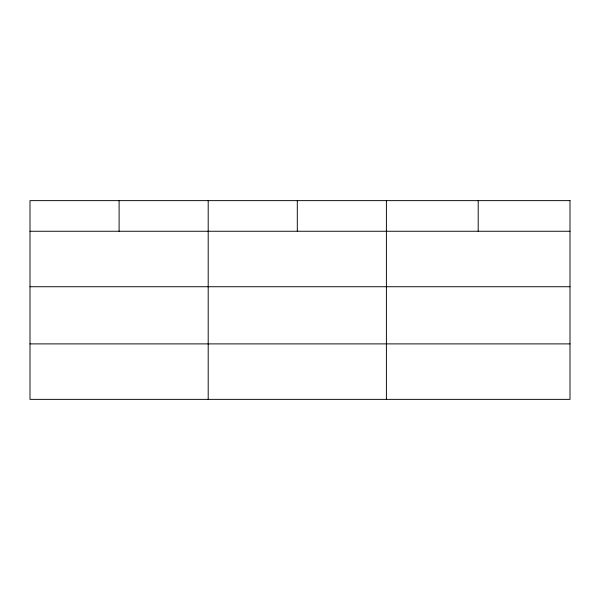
<?xml version="1.0" encoding="UTF-8"?>
<svg xmlns="http://www.w3.org/2000/svg" width="600" height="600" viewBox="0 0 600 600"><rect width="100%" height="100%" fill="white"/><g stroke="black" fill="none" stroke-linecap="round" stroke-linejoin="round"><path stroke-width="0.9" d="M30 231.255L570 231.255M30 286.733L570 286.733M30 343.89L570 343.89M478.2 200.632L478.2 231.255M386.4 200.632L386.4 399.368M297.3 200.632L297.3 231.255M208.2 200.632L208.2 399.368M119.1 200.632L119.1 231.255M570 200.632L30 200.632L30 399.368L570 399.368L570 200.632"/></g></svg>
